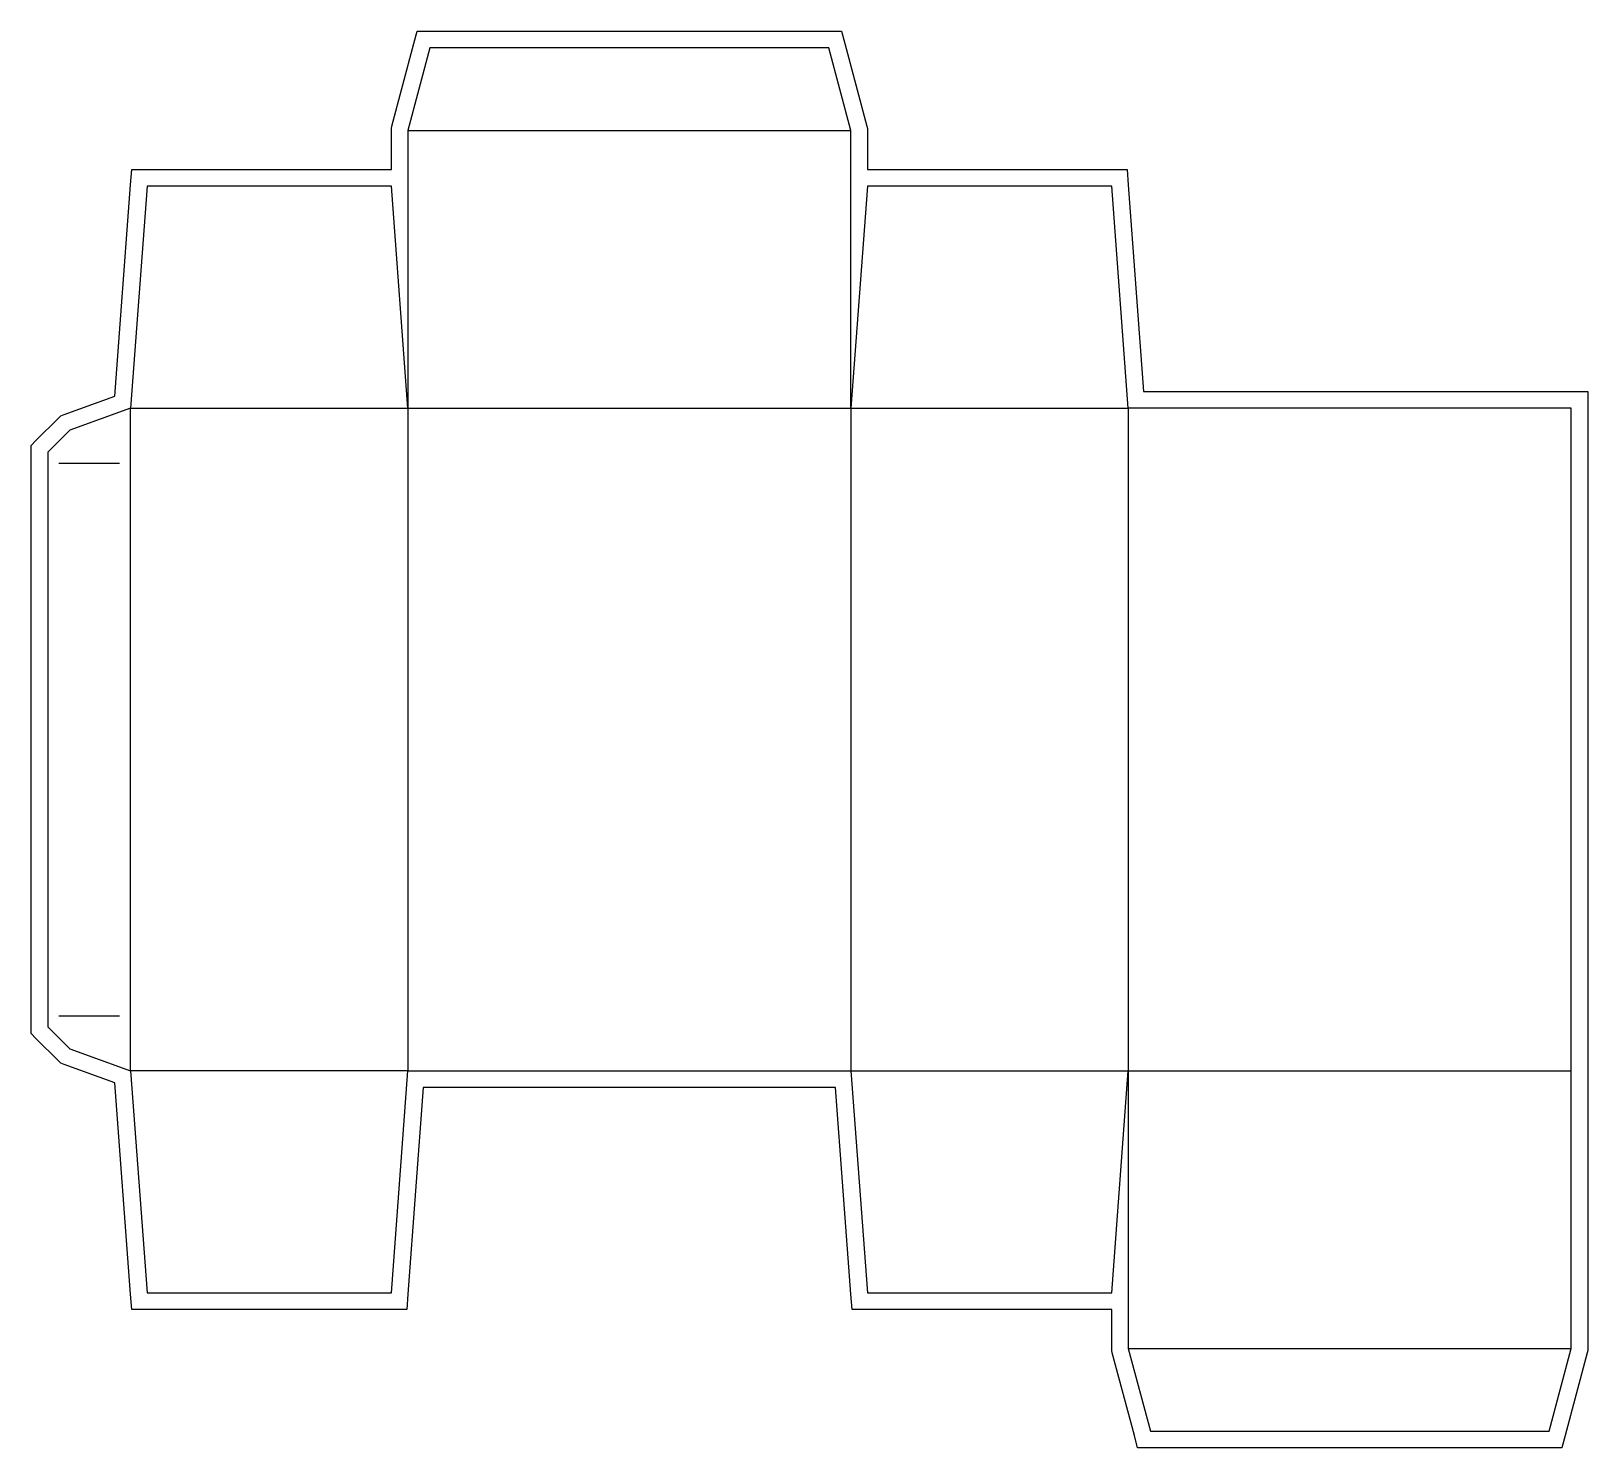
# Model space of a CAD drawing. Header units: millimetres. Extents: x -3 to 279, y -188 to 68.
import ezdxf

# ---------------------------------------------------------------- set-up
doc = ezdxf.new("R2010")
doc.units = ezdxf.units.MM
for name, color, linetype in [('Bleed', 2, 'CONTINUOUS'), ('CreaseLine', 3, 'CONTINUOUS'), ('CutContour', 1, 'CONTINUOUS'), ('GlueArea', 6, 'CONTINUOUS')]:
    doc.layers.add(name, color=color, linetype=linetype)

msp = doc.modelspace()

# ---------------------------------------------------------------- linework, layer by layer
at = {"layer": 'Bleed'}
msp.add_lwpolyline([(2.97, -1.18), (12.15, 2.16), (15.01, 40.4), (15.22, 43.18), (18, 43.18), (62.23, 43.18), (62.23, 50.23), (62.23, 50.62), (62.33, 51), (66.33, 66), (66.92, 68.22), (69.22, 68.22), (141.45, 68.22), (143.75, 68.22), (144.35, 66), (148.35, 51), (148.45, 50.62), (148.45, 50.23), (148.45, 43.18), (192.68, 43.18), (195.46, 43.18), (195.67, 40.4), (198.46, 3), (275.9, 3), (278.9, 3), (278.9, 0), (278.9, -120), (278.9, -170.22), (278.9, -170.62), (278.8, -171), (274.8, -186), (274.2, -188.22), (271.9, -188.22), (199.68, -188.22), (197.37, -188.22), (196.78, -186), (192.78, -171), (192.68, -170.62), (192.68, -170.22), (192.68, -163.18), (148.45, -163.18), (145.67, -163.18), (145.46, -160.4), (142.67, -123), (68.01, -123), (65.22, -160.4), (65.01, -163.18), (62.23, -163.18), (18, -163.18), (15.22, -163.18), (15.01, -160.4), (12.15, -122.16), (2.97, -118.82), (2.35, -118.59), (1.88, -118.12), (-2.12, -114.12), (-3, -113.24), (-3, -112), (-3, -8), (-3, -6.76), (-2.12, -5.88), (1.88, -1.88), (2.35, -1.41)], close=True, dxfattribs=at)
at = {"layer": 'CreaseLine'}
for points in [[(65.22, 50.23), (145.45, 50.23)], [(65.22, 0), (145.45, 0)], [(145.45, 0), (145.45, -120), (195.68, -120)], [(145.45, 0), (195.68, 0), (195.68, -120)], [(195.68, -120), (275.9, -120)], [(195.68, -170.22), (275.9, -170.22)]]:
    msp.add_lwpolyline(points, dxfattribs=at)
msp.add_lwpolyline([(65.22, 0), (65.22, -120), (15, -120), (15, 0)], close=True, dxfattribs=at)
at = {"layer": 'CutContour'}
msp.add_lwpolyline([(15, 0), (4, -4), (0, -8), (0, -112), (4, -116), (15, -120), (18, -160.18), (62.23, -160.18), (65.22, -120), (145.45, -120), (148.45, -160.18), (192.68, -160.18), (195.68, -120), (195.68, -170.22), (199.68, -185.22), (271.9, -185.22), (275.9, -170.22), (275.9, -120), (275.9, 0), (195.68, 0), (192.68, 40.18), (148.45, 40.18), (145.45, 0), (145.45, 50.23), (141.45, 65.22), (69.22, 65.22), (65.22, 50.23), (65.22, 0), (62.23, 40.18), (18, 40.18)], close=True, dxfattribs=at)
at = {"layer": 'GlueArea'}
for points in [[(2, -10), (13, -10)], [(2, -110), (13, -110)]]:
    msp.add_lwpolyline(points, dxfattribs=at)

doc.saveas('drawing.dxf')
